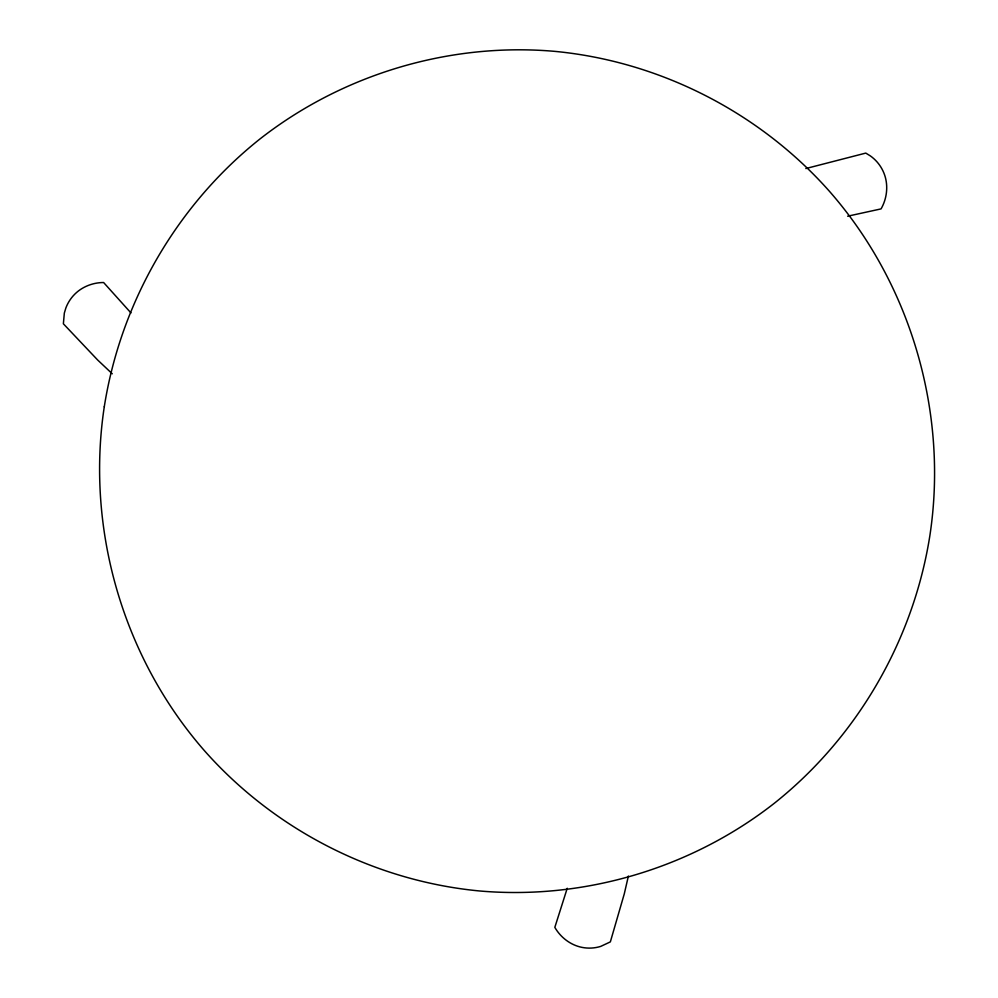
<?xml version="1.0" encoding="UTF-8"?>
<svg xmlns="http://www.w3.org/2000/svg" width="998" height="998" viewBox="0 0 998 998"><rect width="100%" height="100%" fill="white"/><g stroke="black" fill="none" stroke-linecap="round" stroke-linejoin="round"><path stroke-width="1.5" d="M628.391 876.044L624.286 893.859L610.352 941.887L600.696 946.403A38.099 38.099 0 0 1 579.763 946.865C569.234 944.058 560.202 936.76 554.826 927.354L567.238 888.27M805.823 168.55L865.777 153.093L870.343 155.9A38.872 38.872 0 0 1 885.351 177.345C888.195 187.911 886.486 199.438 881.059 208.894L847.639 216.204M112.263 373.788L97.617 359.966L63.373 323.789L64.334 313.085L65.868 307.958A38.822 38.822 0 0 1 78.38 290.992C85.578 285.478 94.573 282.546 103.617 282.521L130.95 312.91M104.291 406.71C85.678 529.09 123.066 657.969 204.752 751.045C274.675 829.924 374.287 880.91 479.265 890.94C584.204 900.184 691.352 868.21 774.286 803.29C857.195 737.372 913.432 640.192 929.874 535.602C948.487 413.222 911.099 284.343 829.413 191.267C759.49 112.387 659.878 61.402 554.9 51.372C449.961 42.141 342.813 74.114 259.892 139.021C176.983 204.939 120.733 302.12 104.291 406.71"/></g></svg>
